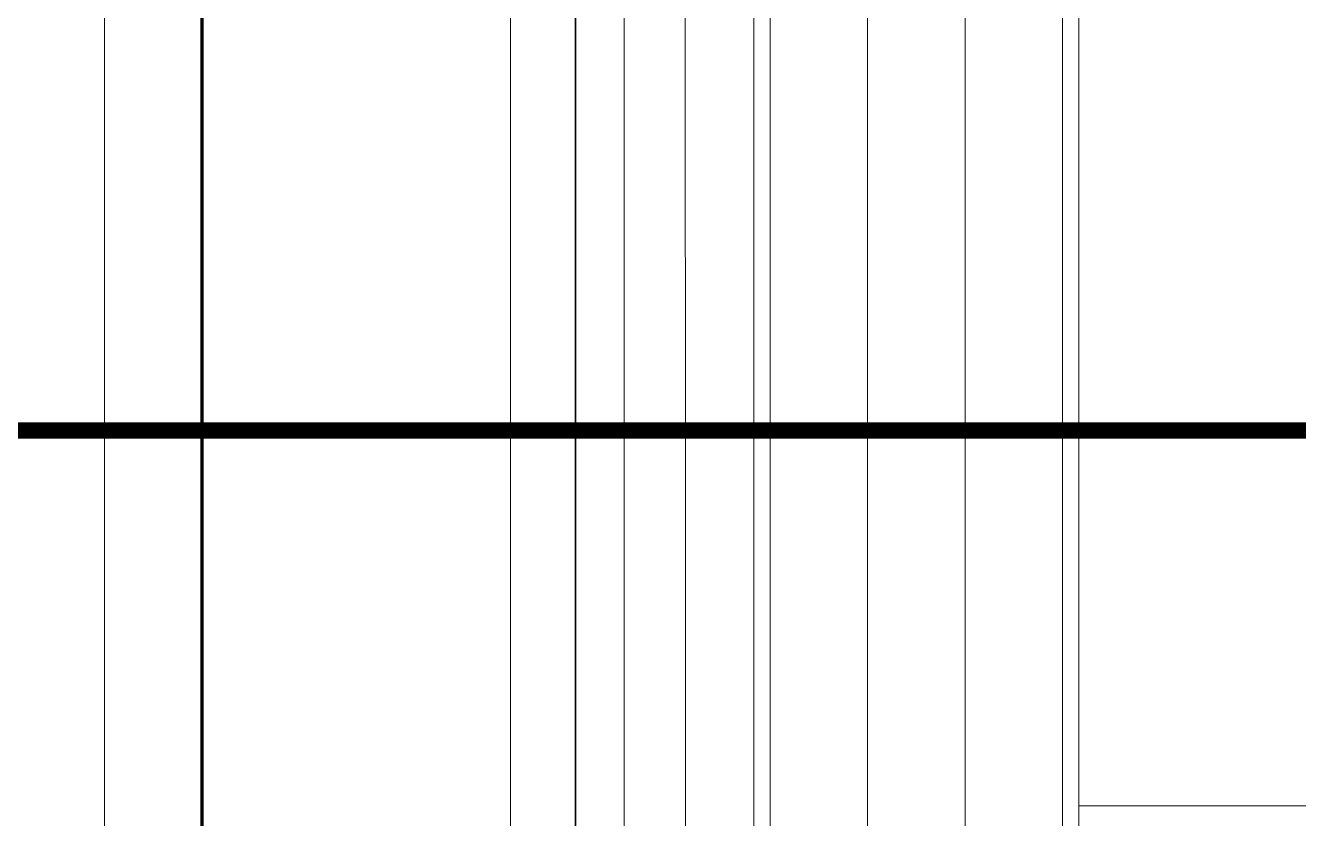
# Model space of a CAD drawing. Extents: x -1281 to 23780, y 0 to 7214.
# Drawn here: x 1117.6 to 1196, y 734.2 to 783.1 of the extents above; entities that cross this region are included whole.
import ezdxf

# ---------------------------------------------------------------- set-up
doc = ezdxf.new("R2010")
doc.units = 0
doc.header["$LTSCALE"] = 25
doc.header["$MEASUREMENT"] = 0
doc.linetypes.add('HIDDEN2', pattern=[4.7625, 3.175, -1.5875])
for name, color, linetype, lineweight in [('06D', 9, 'Continuous', 9), ('10', 9, 'Continuous', 9), ('11', 9, 'Continuous', 9), ('21', 9, 'Continuous', 9), ('33', 9, 'BATTING', 9), ('40B', 9, 'Continuous', 9)]:
    doc.layers.add(name, color=color, linetype=linetype, lineweight=lineweight)
doc.linetypes.add('BATTING', pattern='A,0.0001,-0.1,[134,ltypeshp.shx,S=0.1,R=0,X=-0.1,Y=0],-0.2,[134,ltypeshp.shx,S=0.1,R=180,X=0.1,Y=0],-0.1', length=0.4001)

# ---------------------------------------------------------------- blocks, each defined once
blk = doc.blocks.new('p-zemin kat')
at = {"layer": '06D'}
for points in [[(1719.257, 285), (1122.5, 285), (1122.5, 1420)], [(1719.257, 309.998), (1147.5, 309.998), (1147.5, 824.8)], [(1719.257, 316.789), (1154.5, 316.772), (1154.5, 825), (1162.5, 825)], [(1175.5, 425), (1175.5, 818), (1169.5, 818), (1169.5, 332), (1692.557, 332), (1692.557, 338), (1262.5, 338)]]:
    blk.add_lwpolyline(points, dxfattribs=at)
at = {"layer": '10'}
for points, const_width in [([(1719.257, 291), (1128.5, 291), (1128.5, 1420.162)], 0.2), ([(1719.257, 313.998), (1151.5, 313.998), (1151.5, 831.63)], 0.1)]:
    blk.add_lwpolyline(points, dxfattribs=dict(at, const_width=const_width))
at = {"layer": '11'}
for points in [[(1182.5, 425), (1182.5, 825), (1162.5, 825), (1162.5, 325), (1699.557, 325), (1699.557, 345), (1262.5, 345)], [(1181.5, 425), (1181.5, 824), (1163.5, 824), (1163.5, 326), (1698.557, 326), (1698.557, 344), (1262.5, 344)], [(1182.5, 518), (1182.5, 517), (1387.5, 517), (1387.5, 517), (1387.5, 517), (1387.5, 517), (1387.5, 517), (1387.5, 502), (1397.5, 502), (1397.5, 610), (1387.5, 610), (1387.5, 550), (1387.5, 550), (1387.5, 550), (1387.5, 550), (1387.5, 550), (1202.5, 550), (1202.5, 720), (1387.5, 720), (1387.5, 710), (1397.5, 710), (1397.5, 735), (1182.5, 735)]]:
    blk.add_lwpolyline(points, dxfattribs=at)
at = {"layer": '33', "ltscale": 0.4}
blk.add_lwpolyline([(1719.257, 321), (1158.504, 321), (1158.247, 827.217)], dxfattribs=at)
at = {"layer": '40B'}
blk.add_lwpolyline([(3287.328, 2825), (2222.5, 2825), (2222.5, 2815), (1955, 2815), (1955, 1945), (1959.5, 1945), (1959.5, 1385), (1162.5, 1385), (1162.5, 730), (1392.5, 730), (1392.5, 325), (1522.5, 325), (1522.5, 725), (1802.596, 725), (1802.596, 730), (1831.783, 791.16), (1935.267, 740.054, -0.306949), (4278.593, 2070.681, 0.001238)], format="xyb", dxfattribs=at)

msp = doc.modelspace()

# ---------------------------------------------------------------- linework, layer by layer
at = {"layer": '21', "linetype": 'HIDDEN2', "ltscale": 0.1, "const_width": 1}
msp.add_lwpolyline([(1116.064, 758.113), (1422.307, 758.113), (1422.307, 277.938), (1116.064, 277.938)], close=True, dxfattribs=at)

# ---------------------------------------------------------------- block references
at = {"layer": '10'}
msp.add_blockref('p-zemin kat', (0, 0), dxfattribs=at)

doc.saveas('drawing.dxf')
